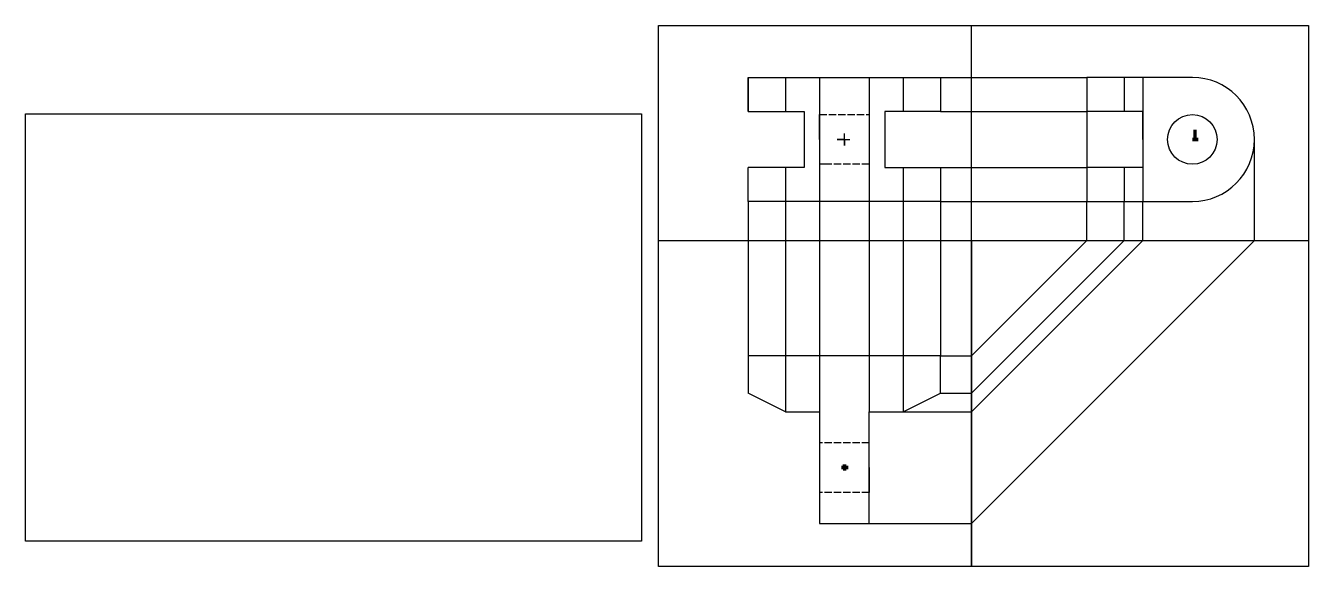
# Model space of a CAD drawing. Header units: millimetres. Extents: x 2219 to 2632, y 2089 to 2264.
import ezdxf

# ---------------------------------------------------------------- set-up
doc = ezdxf.new("R2010")
doc.units = ezdxf.units.MM
doc.linetypes.add('ACAD_ISO02W100', pattern=[15, 12, -3])
doc.layers.add('circle centre', color=90, linetype='Continuous', lineweight=70)
for name, color, linetype in [('interior', 7, 'ACAD_ISO02W100'), ('Progettazione', 210, 'Continuous'), ('symmetric', 90, 'ACAD_ISO02W100')]:
    doc.layers.add(name, color=color, linetype=linetype)
picture_1 = doc.add_image_def('image1.jpg', size_in_pixel=(1077, 748))

msp = doc.modelspace()

# ---------------------------------------------------------------- linework, layer by layer
for p, q in [((2523.69, 2089.34), (2523.69, 2263.66)), ((2451.69, 2246.97), (2513.69, 2246.97)), ((2451.69, 2246.97), (2451.69, 2235.97)), ((2451.69, 2235.97), (2451.69, 2246.97)), ((2451.69, 2246.97), (2463.69, 2246.97)), ((2463.69, 2246.97), (2463.69, 2235.97)), ((2474.69, 2246.97), (2474.69, 2206.97)), ((2490.69, 2246.97), (2490.69, 2206.97)), ((2501.69, 2246.97), (2501.69, 2235.97)), ((2513.69, 2246.97), (2513.69, 2235.97)), ((2560.86, 2246.97), (2560.86, 2206.97)), ((2572.86, 2246.97), (2560.86, 2246.97)), ((2578.86, 2246.97), (2572.86, 2246.97)), ((2572.86, 2246.97), (2572.86, 2235.97)), ((2594.86, 2246.97), (2578.86, 2246.97)), ((2578.86, 2246.97), (2578.86, 2206.97)), ((2451.69, 2235.97), (2469.69, 2235.97)), ((2469.69, 2235.97), (2469.69, 2217.97)), ((2513.69, 2235.97), (2495.69, 2235.97)), ((2495.69, 2235.97), (2495.69, 2217.97)), ((2578.86, 2235.97), (2560.86, 2235.97)), ((2578.86, 2226.97), (2578.86, 2235.97)), ((2578.86, 2226.97), (2578.86, 2217.97)), ((2451.69, 2206.97), (2451.69, 2217.97)), ((2469.69, 2217.97), (2451.69, 2217.97)), ((2463.69, 2217.97), (2463.69, 2206.97)), ((2495.69, 2217.97), (2513.69, 2217.97)), ((2501.69, 2217.97), (2501.69, 2206.97)), ((2513.69, 2217.97), (2513.69, 2206.97)), ((2578.86, 2217.97), (2560.86, 2217.97)), ((2572.86, 2217.97), (2572.86, 2206.97)), ((2513.69, 2206.97), (2451.69, 2206.97)), ((2560.86, 2206.97), (2572.86, 2206.97)), ((2572.86, 2206.97), (2578.86, 2206.97)), ((2578.86, 2206.97), (2594.86, 2206.97)), ((2422.74, 2194.35), (2632.25, 2194.35)), ((2523.69, 2194.35), (2523.69, 2089.34)), ((2513.69, 2157.18), (2451.69, 2157.18)), ((2451.69, 2157.18), (2451.69, 2145.18)), ((2513.69, 2145.18), (2513.69, 2157.18)), ((2463.69, 2139.18), (2451.69, 2145.18)), ((2501.69, 2139.18), (2513.69, 2145.18)), ((2463.69, 2139.18), (2474.69, 2139.18)), ((2474.69, 2139.18), (2474.69, 2103.18)), ((2490.69, 2103.18), (2490.69, 2139.18)), ((2490.69, 2139.18), (2501.69, 2139.18)), ((2474.69, 2103.18), (2490.69, 2103.18))]:
    msp.add_line(p, q)
msp.add_lwpolyline([(2422.74, 2263.66), (2632.25, 2263.66), (2632.25, 2089.34), (2422.74, 2089.34)], close=True)
msp.add_circle((2594.86, 2226.97), 8)
msp.add_arc((2594.86, 2226.97), 20, 270, 90)
at = {"layer": 'circle centre'}
for p, q in [((2595.8, 2226.97), (2595.8, 2230.11)), ((2594.86, 2226.97), (2596.73, 2226.97)), ((2596.73, 2226.97), (2594.86, 2226.97)), ((2594.86, 2226.97), (2594.86, 2226.97)), ((2594.86, 2226.97), (2594.86, 2226.97)), ((2594.86, 2226.97), (2595.8, 2226.97)), ((2483.9, 2121.18), (2481.81, 2121.18)), ((2481.81, 2121.18), (2482.69, 2121.14)), ((2482.69, 2121.14), (2482.69, 2122.22)), ((2482.69, 2122.22), (2482.69, 2120.19)), ((2482.69, 2121.18), (2483.9, 2121.18)), ((2483.9, 2121.18), (2483.9, 2121.18))]:
    msp.add_line(p, q, dxfattribs=at)
at = {"layer": 'interior'}
for p, q in [((2474.69, 2226.97), (2474.69, 2234.97)), ((2476.54, 2218.97), (2474.69, 2218.97)), ((2490.69, 2121.18), (2490.69, 2129.18)), ((2490.69, 2121.18), (2490.69, 2113.18))]:
    msp.add_line(p, q, dxfattribs=at)
at = {"layer": 'interior', "ltscale": 0.2}
for p, q in [((2474.69, 2234.97), (2490.69, 2234.97)), ((2490.69, 2218.97), (2476.54, 2218.97)), ((2490.69, 2129.18), (2474.69, 2129.18)), ((2490.69, 2113.18), (2474.69, 2113.18))]:
    msp.add_line(p, q, dxfattribs=at)
at = {"layer": 'Progettazione'}
for p, q in [((2513.69, 2246.97), (2560.86, 2246.97)), ((2513.69, 2235.97), (2560.86, 2235.97)), ((2614.86, 2194.35), (2614.86, 2226.97)), ((2513.69, 2217.97), (2560.86, 2217.97)), ((2451.69, 2206.97), (2451.69, 2157.18)), ((2463.69, 2206.97), (2463.69, 2139.18)), ((2474.69, 2206.97), (2474.69, 2139.18)), ((2490.69, 2206.97), (2490.69, 2139.18)), ((2501.69, 2206.97), (2501.69, 2139.18)), ((2513.69, 2206.97), (2513.69, 2157.18)), ((2513.69, 2206.97), (2560.86, 2206.97)), ((2560.86, 2194.35), (2560.86, 2206.97)), ((2572.86, 2194.35), (2572.86, 2206.97)), ((2578.86, 2194.35), (2578.86, 2206.97)), ((2523.69, 2157.18), (2560.86, 2194.35)), ((2523.69, 2145.18), (2572.86, 2194.35)), ((2523.69, 2139.18), (2578.86, 2194.35)), ((2523.69, 2103.18), (2614.86, 2194.35)), ((2513.69, 2157.18), (2523.69, 2157.18)), ((2513.69, 2145.18), (2523.69, 2145.18)), ((2490.69, 2139.18), (2523.69, 2139.18)), ((2501.69, 2139.18), (2523.69, 2139.18)), ((2482.69, 2121.18), (2482.69, 2121.18)), ((2482.69, 2121.18), (2482.69, 2121.18)), ((2482.69, 2121.14), (2482.69, 2121.18)), ((2490.69, 2103.18), (2523.69, 2103.18))]:
    msp.add_line(p, q, dxfattribs=at)
at = {"layer": 'symmetric'}
for p, q in [((2482.69, 2225.05), (2482.69, 2228.93)), ((2482.69, 2226.97), (2480.38, 2226.97)), ((2480.38, 2226.97), (2484.46, 2226.97)), ((2482.69, 2226.97), (2482.69, 2226.97)), ((2482.69, 2226.97), (2482.69, 2226.97)), ((2482.69, 2226.97), (2482.69, 2225.05))]:
    msp.add_line(p, q, dxfattribs=at)

# ---------------------------------------------------------------- pictures from other files: only their frames are drawn
image = msp.add_image(picture_1, insert=(2218.81, 2097.42), size_in_units=(198.5, 137.86))
image.dxf.flags = 7

doc.saveas('drawing.dxf')
